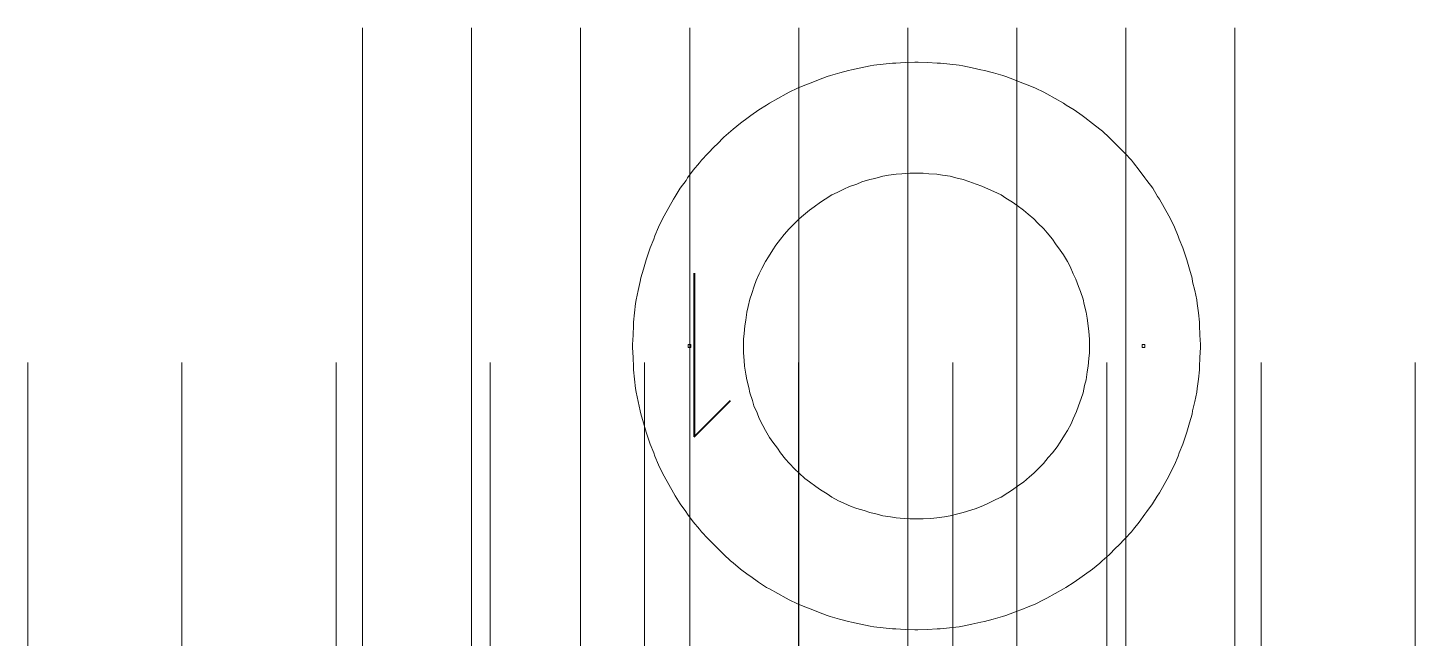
# Model space of a CAD drawing. Header units: centimetres. Extents: x -13.6 to 16.1, y -15.9 to 13.8.
# Drawn here: x -13.64 to 13.09, y 1.99 to 13.76 of the extents above; entities that cross this region are included whole.
import ezdxf

# ---------------------------------------------------------------- set-up
doc = ezdxf.new("R2010")
doc.units = ezdxf.units.CM
doc.header["$MEASUREMENT"] = 0
for name, color, linetype in [('C00-00-FF', 7, 'Continuous'), ('CBF-BF-BF', 7, 'Continuous'), ('CFF-00-00', 7, 'Continuous')]:
    doc.layers.add(name, color=color, linetype=linetype)

msp = doc.modelspace()

# ---------------------------------------------------------------- linework, layer by layer
at = {"layer": 'C00-00-FF', "color": 5, "lineweight": 13}
for points in [[(1.81795, 12.83568), (1.81795, 12.83568), (1.75788, 12.81557), (1.75788, 12.81557)], [(1.99814, 12.88565), (1.99814, 12.88565), (1.81795, 12.83568), (1.81795, 12.83568)], [(2.168, 12.93564), (2.168, 12.93564), (1.99814, 12.88565), (1.99814, 12.88565)], [(2.22807, 12.94542), (2.22807, 12.94542), (2.168, 12.93564), (2.168, 12.93564)], [(2.40799, 12.98561), (2.40799, 12.98561), (2.22807, 12.94542), (2.22807, 12.94542)], [(2.58818, 13.02554), (2.58818, 13.02554), (2.40799, 12.98561), (2.40799, 12.98561)], [(2.65803, 13.03558), (2.65803, 13.03558), (2.58818, 13.02554), (2.58818, 13.02554)], [(2.83821, 13.0554), (2.83821, 13.0554), (2.65803, 13.03558), (2.65803, 13.03558)], [(3.01813, 13.07549), (3.01813, 13.07549), (2.83821, 13.0554), (2.83821, 13.0554)], [(3.07819, 13.07548), (3.07819, 13.07548), (3.01813, 13.07549), (3.01813, 13.07549)], [(3.25811, 13.08551), (3.25811, 13.08551), (3.07819, 13.07548), (3.07819, 13.07548)], [(3.44808, 13.09528), (3.44808, 13.09528), (3.25811, 13.08551), (3.25811, 13.08551)], [(3.50815, 13.09526), (3.50815, 13.09526), (3.44808, 13.09528), (3.44808, 13.09528)], [(3.68831, 13.08545), (3.68831, 13.08545), (3.50815, 13.09526), (3.50815, 13.09526)], [(3.87829, 13.07538), (3.87829, 13.07538), (3.68831, 13.08545), (3.68831, 13.08545)], [(3.93809, 13.07537), (3.93809, 13.07537), (3.87829, 13.07538), (3.87829, 13.07538)], [(4.11826, 13.05524), (4.11826, 13.05524), (3.93809, 13.07537), (3.93809, 13.07537)], [(4.29818, 13.03536), (4.29818, 13.03536), (4.11826, 13.05524), (4.11826, 13.05524)], [(4.36828, 13.0253), (4.36828, 13.0253), (4.29818, 13.03536), (4.29818, 13.03536)], [(4.5482, 12.98532), (4.5482, 12.98532), (4.36828, 13.0253), (4.36828, 13.0253)], [(4.71832, 12.94508), (4.71832, 12.94508), (4.5482, 12.98532), (4.5482, 12.98532)], [(4.78818, 12.93528), (4.78818, 12.93528), (4.71832, 12.94508), (4.71832, 12.94508)], [(4.95829, 12.88524), (4.95829, 12.88524), (4.78818, 12.93528), (4.78818, 12.93528)], [(5.1382, 12.83523), (5.1382, 12.83523), (4.95829, 12.88524), (4.95829, 12.88524)], [(5.19825, 12.8151), (5.19825, 12.8151), (5.1382, 12.83523), (5.1382, 12.83523)], [(1.18794, 12.59578), (1.18794, 12.59578), (1.02785, 12.51563), (1.02785, 12.51563)], [(1.35807, 12.66561), (1.35807, 12.66561), (1.18794, 12.59578), (1.18794, 12.59578)], [(1.41787, 12.68572), (1.41787, 12.68572), (1.35807, 12.66561), (1.35807, 12.66561)], [(1.58801, 12.75555), (1.58801, 12.75555), (1.41787, 12.68572), (1.41787, 12.68572)], [(1.75788, 12.81557), (1.75788, 12.81557), (1.58801, 12.75555), (1.58801, 12.75555)], [(5.36838, 12.75502), (5.36838, 12.75502), (5.19825, 12.8151), (5.19825, 12.8151)], [(5.53823, 12.68515), (5.53823, 12.68515), (5.36838, 12.75502), (5.36838, 12.75502)], [(5.5983, 12.66503), (5.5983, 12.66503), (5.53823, 12.68515), (5.53823, 12.68515)], [(5.76841, 12.59515), (5.76841, 12.59515), (5.5983, 12.66503), (5.5983, 12.66503)], [(5.9282, 12.51496), (5.9282, 12.51496), (5.76841, 12.59515), (5.76841, 12.59515)], [(0.64789, 12.30561), (0.64789, 12.30561), (0.58782, 12.26566), (0.58782, 12.26566)], [(0.80797, 12.39581), (0.80797, 12.39581), (0.64789, 12.30561), (0.64789, 12.30561)], [(0.96779, 12.48574), (0.96779, 12.48574), (0.80797, 12.39581), (0.80797, 12.39581)], [(1.02785, 12.51563), (1.02785, 12.51563), (0.96779, 12.48574), (0.96779, 12.48574)], [(5.98826, 12.48506), (5.98826, 12.48506), (5.9282, 12.51496), (5.9282, 12.51496)], [(6.14832, 12.39509), (6.14832, 12.39509), (5.98826, 12.48506), (5.98826, 12.48506)], [(6.30839, 12.30483), (6.30839, 12.30483), (6.14832, 12.39509), (6.14832, 12.39509)], [(6.35839, 12.26487), (6.35839, 12.26487), (6.30839, 12.30483), (6.30839, 12.30483)], [(0.28775, 12.06569), (0.28775, 12.06569), (0.23774, 12.02574), (0.23774, 12.02574)], [(0.43779, 12.17572), (0.43779, 12.17572), (0.28775, 12.06569), (0.28775, 12.06569)], [(0.58782, 12.26566), (0.58782, 12.26566), (0.43779, 12.17572), (0.43779, 12.17572)], [(6.51819, 12.1749), (6.51819, 12.1749), (6.35839, 12.26487), (6.35839, 12.26487)], [(6.66818, 12.06482), (6.66818, 12.06482), (6.51819, 12.1749), (6.51819, 12.1749)], [(6.71818, 12.02484), (6.71818, 12.02484), (6.66818, 12.06482), (6.66818, 12.06482)], [(-0.10229, 11.7657), (-0.10229, 11.7657), (-0.2322, 11.64587), (-0.2322, 11.64587)], [(-0.05226, 11.80592), (-0.05226, 11.80592), (-0.10229, 11.7657), (-0.10229, 11.7657)], [(0.0877, 11.9157), (0.0877, 11.9157), (-0.05226, 11.80592), (-0.05226, 11.80592)], [(0.23774, 12.02574), (0.23774, 12.02574), (0.0877, 11.9157), (0.0877, 11.9157)], [(6.86819, 11.91476), (6.86819, 11.91476), (6.71818, 12.02484), (6.71818, 12.02484)], [(7.00815, 11.80494), (7.00815, 11.80494), (6.86819, 11.91476), (6.86819, 11.91476)], [(7.05813, 11.76472), (7.05813, 11.76472), (7.00815, 11.80494), (7.00815, 11.80494)], [(7.1883, 11.64484), (7.1883, 11.64484), (7.05813, 11.76472), (7.05813, 11.76472)], [(-0.36239, 11.51597), (-0.36239, 11.51597), (-0.41242, 11.46597), (-0.41242, 11.46597)], [(-0.2322, 11.64587), (-0.2322, 11.64587), (-0.36239, 11.51597), (-0.36239, 11.51597)], [(7.31819, 11.51492), (7.31819, 11.51492), (7.1883, 11.64484), (7.1883, 11.64484)], [(7.36819, 11.46491), (7.36819, 11.46491), (7.31819, 11.51492), (7.31819, 11.51492)], [(-0.54234, 11.33581), (-0.54234, 11.33581), (-0.66248, 11.20592), (-0.66248, 11.20592)], [(-0.41242, 11.46597), (-0.41242, 11.46597), (-0.54234, 11.33581), (-0.54234, 11.33581)], [(7.49835, 11.33471), (7.49835, 11.33471), (7.36819, 11.46491), (7.36819, 11.46491)], [(7.61818, 11.20478), (7.61818, 11.20478), (7.49835, 11.33471), (7.49835, 11.33471)], [(-0.82231, 11.01597), (-0.82231, 11.01597), (-0.9324, 10.86596), (-0.9324, 10.86596)], [(-0.70244, 11.15592), (-0.70244, 11.15592), (-0.82231, 11.01597), (-0.82231, 11.01597)], [(-0.66248, 11.20592), (-0.66248, 11.20592), (-0.70244, 11.15592), (-0.70244, 11.15592)], [(7.65814, 11.15477), (7.65814, 11.15477), (7.61818, 11.20478), (7.61818, 11.20478)], [(7.76818, 11.01479), (7.76818, 11.01479), (7.65814, 11.15477), (7.65814, 11.15477)], [(7.87823, 10.86476), (7.87823, 10.86476), (7.76818, 11.01479), (7.76818, 11.01479)], [(-0.96258, 10.81597), (-0.96258, 10.81597), (-1.07239, 10.66597), (-1.07239, 10.66597)], [(-0.9324, 10.86596), (-0.9324, 10.86596), (-0.96258, 10.81597), (-0.96258, 10.81597)], [(2.07772, 10.64542), (2.07772, 10.64542), (2.1878, 10.6954), (2.1878, 10.6954)], [(2.1878, 10.6954), (2.1878, 10.6954), (2.32777, 10.7454), (2.32777, 10.7454)], [(2.32777, 10.7454), (2.32777, 10.7454), (2.42779, 10.78533), (2.42779, 10.78533)], [(2.42779, 10.78533), (2.42779, 10.78533), (2.57782, 10.83532), (2.57782, 10.83532)], [(2.57782, 10.83532), (2.57782, 10.83532), (2.67783, 10.85542), (2.67783, 10.85542)], [(2.67783, 10.85542), (2.67783, 10.85542), (2.82786, 10.89534), (2.82786, 10.89534)], [(2.82786, 10.89534), (2.82786, 10.89534), (2.93793, 10.91544), (2.93793, 10.91544)], [(2.93793, 10.91544), (2.93793, 10.91544), (3.08795, 10.93527), (3.08795, 10.93527)], [(3.08795, 10.93527), (3.08795, 10.93527), (3.19775, 10.94529), (3.19775, 10.94529)], [(3.19775, 10.94529), (3.19775, 10.94529), (3.34778, 10.95534), (3.34778, 10.95534)], [(3.34778, 10.95534), (3.34778, 10.95534), (3.45784, 10.95531), (3.45784, 10.95531)], [(3.45784, 10.95531), (3.45784, 10.95531), (3.60787, 10.9553), (3.60787, 10.9553)], [(3.60787, 10.9553), (3.60787, 10.9553), (3.71792, 10.94522), (3.71792, 10.94522)], [(3.71792, 10.94522), (3.71792, 10.94522), (3.86795, 10.93515), (3.86795, 10.93515)], [(3.86795, 10.93515), (3.86795, 10.93515), (3.97802, 10.9153), (3.97802, 10.9153)], [(3.97802, 10.9153), (3.97802, 10.9153), (4.12803, 10.89517), (4.12803, 10.89517)], [(4.12803, 10.89517), (4.12803, 10.89517), (4.23782, 10.86526), (4.23782, 10.86526)], [(4.23782, 10.86526), (4.23782, 10.86526), (4.37805, 10.83507), (4.37805, 10.83507)], [(4.37805, 10.83507), (4.37805, 10.83507), (4.48784, 10.7951), (4.48784, 10.7951)], [(4.48784, 10.7951), (4.48784, 10.7951), (4.62807, 10.74508), (4.62807, 10.74508)], [(4.62807, 10.74508), (4.62807, 10.74508), (4.73786, 10.70512), (4.73786, 10.70512)], [(4.73786, 10.70512), (4.73786, 10.70512), (4.86804, 10.64504), (4.86804, 10.64504)], [(7.91817, 10.81474), (7.91817, 10.81474), (7.87823, 10.86476), (7.87823, 10.86476)], [(8.02821, 10.66471), (8.02821, 10.66471), (7.91817, 10.81474), (7.91817, 10.81474)], [(-1.2026, 10.4559), (-1.2026, 10.4559), (-1.29258, 10.29583), (-1.29258, 10.29583)], [(-1.17243, 10.5059), (-1.17243, 10.5059), (-1.2026, 10.4559), (-1.2026, 10.4559)], [(-1.07239, 10.66597), (-1.07239, 10.66597), (-1.17243, 10.5059), (-1.17243, 10.5059)], [(1.62764, 10.39545), (1.62764, 10.39545), (1.7176, 10.4555), (1.7176, 10.4555)], [(1.7176, 10.4555), (1.7176, 10.4555), (1.8478, 10.53538), (1.8478, 10.53538)], [(1.8478, 10.53538), (1.8478, 10.53538), (1.94781, 10.58538), (1.94781, 10.58538)], [(1.94781, 10.58538), (1.94781, 10.58538), (2.07772, 10.64542), (2.07772, 10.64542)], [(4.86804, 10.64504), (4.86804, 10.64504), (4.96804, 10.60508), (4.96804, 10.60508)], [(4.96804, 10.60508), (4.96804, 10.60508), (5.10798, 10.53494), (5.10798, 10.53494)], [(5.10798, 10.53494), (5.10798, 10.53494), (5.19794, 10.47512), (5.19794, 10.47512)], [(5.19794, 10.47512), (5.19794, 10.47512), (5.32785, 10.39495), (5.32785, 10.39495)], [(8.11815, 10.50462), (8.11815, 10.50462), (8.02821, 10.66471), (8.02821, 10.66471)], [(8.1581, 10.45462), (8.1581, 10.45462), (8.11815, 10.50462), (8.11815, 10.50462)], [(8.24803, 10.29452), (8.24803, 10.29452), (8.1581, 10.45462), (8.1581, 10.45462)], [(-1.29258, 10.29583), (-1.29258, 10.29583), (-1.38256, 10.13603), (-1.38256, 10.13603)], [(1.29767, 10.14546), (1.29767, 10.14546), (1.41754, 10.24546), (1.41754, 10.24546)], [(1.41754, 10.24546), (1.41754, 10.24546), (1.50777, 10.30551), (1.50777, 10.30551)], [(1.50777, 10.30551), (1.50777, 10.30551), (1.62764, 10.39545), (1.62764, 10.39545)], [(5.32785, 10.39495), (5.32785, 10.39495), (5.41805, 10.33513), (5.41805, 10.33513)], [(5.41805, 10.33513), (5.41805, 10.33513), (5.53789, 10.24489), (5.53789, 10.24489)], [(5.53789, 10.24489), (5.53789, 10.24489), (5.62784, 10.16497), (5.62784, 10.16497)], [(5.62784, 10.16497), (5.62784, 10.16497), (5.73791, 10.075), (5.73791, 10.075)], [(8.33823, 10.1347), (8.33823, 10.1347), (8.24803, 10.29452), (8.24803, 10.29452)], [(-1.49266, 9.91592), (-1.49266, 9.91592), (-1.56254, 9.74608), (-1.56254, 9.74608)], [(-1.41273, 10.07598), (-1.41273, 10.07598), (-1.49266, 9.91592), (-1.49266, 9.91592)], [(-1.38256, 10.13603), (-1.38256, 10.13603), (-1.41273, 10.07598), (-1.41273, 10.07598)], [(1.0275, 9.88568), (1.0275, 9.88568), (1.10767, 9.96557), (1.10767, 9.96557)], [(1.10767, 9.96557), (1.10767, 9.96557), (1.2175, 10.07562), (1.2175, 10.07562)], [(1.2175, 10.07562), (1.2175, 10.07562), (1.29767, 10.14546), (1.29767, 10.14546)], [(5.73791, 10.075), (5.73791, 10.075), (5.81805, 9.99483), (5.81805, 9.99483)], [(5.81805, 9.99483), (5.81805, 9.99483), (5.92784, 9.885), (5.92784, 9.885)], [(8.36812, 10.07464), (8.36812, 10.07464), (8.33823, 10.1347), (8.33823, 10.1347)], [(8.448, 9.91456), (8.448, 9.91456), (8.36812, 10.07464), (8.36812, 10.07464)], [(8.51809, 9.74469), (8.51809, 9.74469), (8.448, 9.91456), (8.448, 9.91456)], [(-1.58264, 9.68601), (-1.58264, 9.68601), (-1.65278, 9.51589), (-1.65278, 9.51589)], [(-1.56254, 9.74608), (-1.56254, 9.74608), (-1.58264, 9.68601), (-1.58264, 9.68601)], [(0.76737, 9.56557), (0.76737, 9.56557), (0.85761, 9.68567), (0.85761, 9.68567)], [(0.85761, 9.68567), (0.85761, 9.68567), (0.92747, 9.77563), (0.92747, 9.77563)], [(0.92747, 9.77563), (0.92747, 9.77563), (1.0275, 9.88568), (1.0275, 9.88568)], [(5.92784, 9.885), (5.92784, 9.885), (5.99795, 9.80484), (5.99795, 9.80484)], [(5.99795, 9.80484), (5.99795, 9.80484), (6.09795, 9.68495), (6.09795, 9.68495)], [(6.09795, 9.68495), (6.09795, 9.68495), (6.15799, 9.59499), (6.15799, 9.59499)], [(8.5382, 9.68462), (8.5382, 9.68462), (8.51809, 9.74469), (8.51809, 9.74469)], [(8.60803, 9.51449), (8.60803, 9.51449), (8.5382, 9.68462), (8.5382, 9.68462)], [(-1.65278, 9.51589), (-1.65278, 9.51589), (-1.7126, 9.34603), (-1.7126, 9.34603)], [(0.62737, 9.34572), (0.62737, 9.34572), (0.70756, 9.47562), (0.70756, 9.47562)], [(0.70756, 9.47562), (0.70756, 9.47562), (0.76737, 9.56557), (0.76737, 9.56557)], [(6.15799, 9.59499), (6.15799, 9.59499), (6.24794, 9.47485), (6.24794, 9.47485)], [(6.24794, 9.47485), (6.24794, 9.47485), (6.30798, 9.38488), (6.30798, 9.38488)], [(6.30798, 9.38488), (6.30798, 9.38488), (6.38787, 9.25496), (6.38787, 9.25496)], [(8.66806, 9.34462), (8.66806, 9.34462), (8.60803, 9.51449), (8.60803, 9.51449)], [(-1.78275, 9.10608), (-1.78275, 9.10608), (-1.83278, 8.93595), (-1.83278, 8.93595)], [(-1.73271, 9.28598), (-1.73271, 9.28598), (-1.78275, 9.10608), (-1.78275, 9.10608)], [(-1.7126, 9.34603), (-1.7126, 9.34603), (-1.73271, 9.28598), (-1.73271, 9.28598)], [(0.44741, 9.01555), (0.44741, 9.01555), (0.49743, 9.11555), (0.49743, 9.11555)], [(0.49743, 9.11555), (0.49743, 9.11555), (0.56757, 9.25577), (0.56757, 9.25577)], [(0.56757, 9.25577), (0.56757, 9.25577), (0.62737, 9.34572), (0.62737, 9.34572)], [(6.38787, 9.25496), (6.38787, 9.25496), (6.43785, 9.15495), (6.43785, 9.15495)], [(6.43785, 9.15495), (6.43785, 9.15495), (6.4979, 9.01472), (6.4979, 9.01472)], [(8.68816, 9.28455), (8.68816, 9.28455), (8.66806, 9.34462), (8.66806, 9.34462)], [(8.73814, 9.10463), (8.73814, 9.10463), (8.68816, 9.28455), (8.68816, 9.28455)], [(8.78812, 8.9345), (8.78812, 8.9345), (8.73814, 9.10463), (8.73814, 9.10463)], [(-1.84284, 8.86584), (-1.84284, 8.86584), (-1.88282, 8.69598), (-1.88282, 8.69598)], [(-1.83278, 8.93595), (-1.83278, 8.93595), (-1.84284, 8.86584), (-1.84284, 8.86584)], [(0.34736, 8.77558), (0.34736, 8.77558), (0.38733, 8.88564), (0.38733, 8.88564)], [(0.38733, 8.88564), (0.38733, 8.88564), (0.44741, 9.01555), (0.44741, 9.01555)], [(6.4979, 9.01472), (6.4979, 9.01472), (6.54789, 8.91469), (6.54789, 8.91469)], [(6.54789, 8.91469), (6.54789, 8.91469), (6.59789, 8.77471), (6.59789, 8.77471)], [(8.79791, 8.86438), (8.79791, 8.86438), (8.78812, 8.9345), (8.78812, 8.9345)], [(8.83809, 8.69451), (8.83809, 8.69451), (8.79791, 8.86438), (8.79791, 8.86438)], [(-1.88282, 8.69598), (-1.88282, 8.69598), (-1.9228, 8.51606), (-1.9228, 8.51606)], [(0.26743, 8.52556), (0.26743, 8.52556), (0.3074, 8.63563), (0.3074, 8.63563)], [(0.3074, 8.63563), (0.3074, 8.63563), (0.34736, 8.77558), (0.34736, 8.77558)], [(6.59789, 8.77471), (6.59789, 8.77471), (6.63782, 8.67471), (6.63782, 8.67471)], [(6.63782, 8.67471), (6.63782, 8.67471), (6.6878, 8.52468), (6.6878, 8.52468)], [(8.87803, 8.51458), (8.87803, 8.51458), (8.83809, 8.69451), (8.83809, 8.69451)], [(-1.93286, 8.44595), (-1.93286, 8.44595), (-1.95299, 8.26605), (-1.95299, 8.26605)], [(-1.9228, 8.51606), (-1.9228, 8.51606), (-1.93286, 8.44595), (-1.93286, 8.44595)], [(0.20733, 8.27554), (0.20733, 8.27554), (0.23724, 8.3856), (0.23724, 8.3856)], [(0.23724, 8.3856), (0.23724, 8.3856), (0.26743, 8.52556), (0.26743, 8.52556)], [(6.6878, 8.52468), (6.6878, 8.52468), (6.7079, 8.42466), (6.7079, 8.42466)], [(6.7079, 8.42466), (6.7079, 8.42466), (6.74783, 8.27464), (6.74783, 8.27464)], [(8.88807, 8.44447), (8.88807, 8.44447), (8.87803, 8.51458), (8.87803, 8.51458)], [(8.90789, 8.26456), (8.90789, 8.26456), (8.88807, 8.44447), (8.88807, 8.44447)], [(-1.97287, 8.02607), (-1.97287, 8.02607), (-1.98295, 7.83583), (-1.98295, 7.83583)], [(-1.97286, 8.08587), (-1.97286, 8.08587), (-1.97287, 8.02607), (-1.97287, 8.02607)], [(-1.95299, 8.26605), (-1.95299, 8.26605), (-1.97286, 8.08587), (-1.97286, 8.08587)], [(0.16734, 8.01572), (0.16734, 8.01572), (0.1872, 8.12552), (0.1872, 8.12552)], [(0.1872, 8.12552), (0.1872, 8.12552), (0.20733, 8.27554), (0.20733, 8.27554)], [(6.74783, 8.27464), (6.74783, 8.27464), (6.76766, 8.16484), (6.76766, 8.16484)], [(6.76766, 8.16484), (6.76766, 8.16484), (6.78775, 8.01481), (6.78775, 8.01481)], [(8.92798, 8.08437), (8.92798, 8.08437), (8.90789, 8.26456), (8.90789, 8.26456)], [(8.92796, 8.02457), (8.92796, 8.02457), (8.92798, 8.08437), (8.92798, 8.08437)], [(8.93799, 7.83434), (8.93799, 7.83434), (8.92796, 8.02457), (8.92796, 8.02457)], [(-1.98295, 7.83583), (-1.98295, 7.83583), (-1.99303, 7.65592), (-1.99303, 7.65592)], [(0.14717, 7.60561), (0.14717, 7.60561), (0.1472, 7.75564), (0.1472, 7.75564)], [(0.1472, 7.75564), (0.1472, 7.75564), (0.15727, 7.8657), (0.15727, 7.8657)], [(0.15727, 7.8657), (0.15727, 7.8657), (0.16734, 8.01572), (0.16734, 8.01572)], [(6.78775, 8.01481), (6.78775, 8.01481), (6.79778, 7.90474), (6.79778, 7.90474)], [(6.79778, 7.90474), (6.79778, 7.90474), (6.80783, 7.75472), (6.80783, 7.75472)], [(6.80783, 7.75472), (6.80783, 7.75472), (6.8078, 7.64466), (6.8078, 7.64466)], [(8.94776, 7.65442), (8.94776, 7.65442), (8.93799, 7.83434), (8.93799, 7.83434)], [(-1.99303, 7.65592), (-1.99303, 7.65592), (-1.99303, 7.59586), (-1.99303, 7.59586)], [(-1.99303, 7.59586), (-1.99303, 7.59586), (-1.98301, 7.40588), (-1.98301, 7.40588)], [(-0.92279, 7.65577), (-0.92279, 7.65577), (-0.9228, 7.59571), (-0.9228, 7.59571)], [(-0.9228, 7.59571), (-0.9228, 7.59571), (-0.87278, 7.59571), (-0.87278, 7.59571)], [(-0.87278, 7.65577), (-0.87278, 7.65577), (-0.92279, 7.65577), (-0.92279, 7.65577)], [(-0.87278, 7.59571), (-0.87278, 7.59571), (-0.87278, 7.65577), (-0.87278, 7.65577)], [(0.14716, 7.49556), (0.14716, 7.49556), (0.14717, 7.60561), (0.14717, 7.60561)], [(0.1572, 7.34553), (0.1572, 7.34553), (0.14716, 7.49556), (0.14716, 7.49556)], [(6.80779, 7.49465), (6.80779, 7.49465), (6.79771, 7.38484), (6.79771, 7.38484)], [(6.8078, 7.64466), (6.8078, 7.64466), (6.80779, 7.49465), (6.80779, 7.49465)], [(7.87778, 7.65456), (7.87778, 7.65456), (7.82777, 7.65457), (7.82777, 7.65457)], [(7.82777, 7.65457), (7.82777, 7.65457), (7.82777, 7.59451), (7.82777, 7.59451)], [(7.82777, 7.59451), (7.82777, 7.59451), (7.87777, 7.5945), (7.87777, 7.5945)], [(7.87777, 7.5945), (7.87777, 7.5945), (7.87778, 7.65456), (7.87778, 7.65456)], [(8.93793, 7.40439), (8.93793, 7.40439), (8.94775, 7.59436), (8.94775, 7.59436)], [(8.94775, 7.59436), (8.94775, 7.59436), (8.94776, 7.65442), (8.94776, 7.65442)], [(-1.98301, 7.40588), (-1.98301, 7.40588), (-1.97299, 7.22597), (-1.97299, 7.22597)], [(-1.97299, 7.22597), (-1.97299, 7.22597), (-1.97298, 7.16591), (-1.97298, 7.16591)], [(0.16724, 7.23573), (0.16724, 7.23573), (0.1572, 7.34553), (0.1572, 7.34553)], [(0.18706, 7.08571), (0.18706, 7.08571), (0.16724, 7.23573), (0.16724, 7.23573)], [(6.78764, 7.23482), (6.78764, 7.23482), (6.76752, 7.12476), (6.76752, 7.12476)], [(6.79771, 7.38484), (6.79771, 7.38484), (6.78764, 7.23482), (6.78764, 7.23482)], [(8.92784, 7.16441), (8.92784, 7.16441), (8.92785, 7.22447), (8.92785, 7.22447)], [(8.92785, 7.22447), (8.92785, 7.22447), (8.93793, 7.40439), (8.93793, 7.40439)], [(-1.97298, 7.16591), (-1.97298, 7.16591), (-1.95317, 6.986), (-1.95317, 6.986)], [(-1.95317, 6.986), (-1.95317, 6.986), (-1.93309, 6.8058), (-1.93309, 6.8058)], [(0.20716, 6.97564), (0.20716, 6.97564), (0.18706, 7.08571), (0.18706, 7.08571)], [(0.24709, 6.82561), (0.24709, 6.82561), (0.20716, 6.97564), (0.20716, 6.97564)], [(6.74764, 6.97473), (6.74764, 6.97473), (6.71748, 6.86467), (6.71748, 6.86467)], [(6.76752, 7.12476), (6.76752, 7.12476), (6.74764, 6.97473), (6.74764, 6.97473)], [(8.88785, 6.80431), (8.88785, 6.80431), (8.90771, 6.9845), (8.90771, 6.9845)], [(8.90771, 6.9845), (8.90771, 6.9845), (8.92784, 7.16441), (8.92784, 7.16441)], [(-1.93309, 6.8058), (-1.93309, 6.8058), (-1.92305, 6.73596), (-1.92305, 6.73596)], [(-1.92305, 6.73596), (-1.92305, 6.73596), (-1.88311, 6.55577), (-1.88311, 6.55577)], [(0.26719, 6.72561), (0.26719, 6.72561), (0.24709, 6.82561), (0.24709, 6.82561)], [(0.31716, 6.57557), (0.31716, 6.57557), (0.26719, 6.72561), (0.26719, 6.72561)], [(6.68756, 6.72472), (6.68756, 6.72472), (6.64759, 6.61466), (6.64759, 6.61466)], [(6.71748, 6.86467), (6.71748, 6.86467), (6.68756, 6.72472), (6.68756, 6.72472)], [(8.8378, 6.55429), (8.8378, 6.55429), (8.87778, 6.73447), (8.87778, 6.73447)], [(8.87778, 6.73447), (8.87778, 6.73447), (8.88785, 6.80431), (8.88785, 6.80431)], [(-1.88311, 6.55577), (-1.88311, 6.55577), (-1.84319, 6.37585), (-1.84319, 6.37585)], [(0.34706, 6.47556), (0.34706, 6.47556), (0.31716, 6.57557), (0.31716, 6.57557)], [(0.40709, 6.33558), (0.40709, 6.33558), (0.34706, 6.47556), (0.34706, 6.47556)], [(6.59757, 6.47469), (6.59757, 6.47469), (6.5576, 6.36463), (6.5576, 6.36463)], [(6.64759, 6.61466), (6.64759, 6.61466), (6.59757, 6.47469), (6.59757, 6.47469)], [(8.79756, 6.37439), (8.79756, 6.37439), (8.8378, 6.55429), (8.8378, 6.55429)], [(-1.84319, 6.37585), (-1.84319, 6.37585), (-1.83315, 6.31578), (-1.83315, 6.31578)], [(-1.83315, 6.31578), (-1.83315, 6.31578), (-1.78316, 6.14591), (-1.78316, 6.14591)], [(0.44703, 6.22551), (0.44703, 6.22551), (0.40709, 6.33558), (0.40709, 6.33558)], [(0.51712, 6.09559), (0.51712, 6.09559), (0.44703, 6.22551), (0.44703, 6.22551)], [(6.49751, 6.22468), (6.49751, 6.22468), (6.45755, 6.12468), (6.45755, 6.12468)], [(6.5576, 6.36463), (6.5576, 6.36463), (6.49751, 6.22468), (6.49751, 6.22468)], [(8.73773, 6.14447), (8.73773, 6.14447), (8.78777, 6.31432), (8.78777, 6.31432)], [(8.78777, 6.31432), (8.78777, 6.31432), (8.79756, 6.37439), (8.79756, 6.37439)], [(-1.78316, 6.14591), (-1.78316, 6.14591), (-1.73317, 5.96572), (-1.73317, 5.96572)], [(-1.73317, 5.96572), (-1.73317, 5.96572), (-1.71308, 5.90593), (-1.71308, 5.90593)], [(-1.71308, 5.90593), (-1.71308, 5.90593), (-1.6533, 5.73579), (-1.6533, 5.73579)], [(0.56711, 5.99558), (0.56711, 5.99558), (0.51712, 6.09559), (0.51712, 6.09559)], [(0.64701, 5.86538), (0.64701, 5.86538), (0.56711, 5.99558), (0.56711, 5.99558)], [(6.32734, 5.90483), (6.32734, 5.90483), (6.24742, 5.77466), (6.24742, 5.77466)], [(6.38742, 5.99478), (6.38742, 5.99478), (6.32734, 5.90483), (6.32734, 5.90483)], [(6.45755, 6.12468), (6.45755, 6.12468), (6.38742, 5.99478), (6.38742, 5.99478)], [(8.60751, 5.73438), (8.60751, 5.73438), (8.66759, 5.9045), (8.66759, 5.9045)], [(8.66759, 5.9045), (8.66759, 5.9045), (8.6877, 5.96429), (8.6877, 5.96429)], [(8.6877, 5.96429), (8.6877, 5.96429), (8.73773, 6.14447), (8.73773, 6.14447)], [(-1.6533, 5.73579), (-1.6533, 5.73579), (-1.58321, 5.56592), (-1.58321, 5.56592)], [(0.70706, 5.77542), (0.70706, 5.77542), (0.64701, 5.86538), (0.64701, 5.86538)], [(0.797, 5.65555), (0.797, 5.65555), (0.70706, 5.77542), (0.70706, 5.77542)], [(0.85704, 5.56559), (0.85704, 5.56559), (0.797, 5.65555), (0.797, 5.65555)], [(6.18736, 5.68471), (6.18736, 5.68471), (6.09738, 5.56487), (6.09738, 5.56487)], [(6.24742, 5.77466), (6.24742, 5.77466), (6.18736, 5.68471), (6.18736, 5.68471)], [(8.53763, 5.56454), (8.53763, 5.56454), (8.60751, 5.73438), (8.60751, 5.73438)], [(-1.58321, 5.56592), (-1.58321, 5.56592), (-1.56311, 5.50586), (-1.56311, 5.50586)], [(-1.56311, 5.50586), (-1.56311, 5.50586), (-1.49329, 5.33572), (-1.49329, 5.33572)], [(0.95705, 5.44546), (0.95705, 5.44546), (0.85704, 5.56559), (0.85704, 5.56559)], [(1.02688, 5.36554), (1.02688, 5.36554), (0.95705, 5.44546), (0.95705, 5.44546)], [(1.13693, 5.25545), (1.13693, 5.25545), (1.02688, 5.36554), (1.02688, 5.36554)], [(5.92723, 5.36486), (5.92723, 5.36486), (5.8473, 5.2847), (5.8473, 5.2847)], [(6.01719, 5.47465), (6.01719, 5.47465), (5.92723, 5.36486), (5.92723, 5.36486)], [(6.09738, 5.56487), (6.09738, 5.56487), (6.01719, 5.47465), (6.01719, 5.47465)], [(8.44737, 5.33436), (8.44737, 5.33436), (8.51751, 5.50448), (8.51751, 5.50448)], [(8.51751, 5.50448), (8.51751, 5.50448), (8.53763, 5.56454), (8.53763, 5.56454)], [(-1.49329, 5.33572), (-1.49329, 5.33572), (-1.41339, 5.17564), (-1.41339, 5.17564)], [(-1.41339, 5.17564), (-1.41339, 5.17564), (-1.38325, 5.11583), (-1.38325, 5.11583)], [(-1.38325, 5.11583), (-1.38325, 5.11583), (-1.29332, 4.95575), (-1.29332, 4.95575)], [(1.21682, 5.17528), (1.21682, 5.17528), (1.13693, 5.25545), (1.13693, 5.25545)], [(1.32688, 5.07551), (1.32688, 5.07551), (1.21682, 5.17528), (1.21682, 5.17528)], [(5.65731, 5.10481), (5.65731, 5.10481), (5.53719, 5.00482), (5.53719, 5.00482)], [(5.73723, 5.17466), (5.73723, 5.17466), (5.65731, 5.10481), (5.65731, 5.10481)], [(5.8473, 5.2847), (5.8473, 5.2847), (5.73723, 5.17466), (5.73723, 5.17466)], [(8.2473, 4.95444), (8.2473, 4.95444), (8.33754, 5.1145), (8.33754, 5.1145)], [(8.33754, 5.1145), (8.33754, 5.1145), (8.36745, 5.1743), (8.36745, 5.1743)], [(8.36745, 5.1743), (8.36745, 5.1743), (8.44737, 5.33436), (8.44737, 5.33436)], [(-1.29332, 4.95575), (-1.29332, 4.95575), (-1.20337, 4.79565), (-1.20337, 4.79565)], [(1.41682, 5.00538), (1.41682, 5.00538), (1.32688, 5.07551), (1.32688, 5.07551)], [(1.53693, 4.91542), (1.53693, 4.91542), (1.41682, 5.00538), (1.41682, 5.00538)], [(1.62688, 4.85534), (1.62688, 4.85534), (1.53693, 4.91542), (1.53693, 4.91542)], [(1.75678, 4.77542), (1.75678, 4.77542), (1.62688, 4.85534), (1.62688, 4.85534)], [(5.32707, 4.85484), (5.32707, 4.85484), (5.23711, 4.79478), (5.23711, 4.79478)], [(5.4472, 4.94476), (5.4472, 4.94476), (5.32707, 4.85484), (5.32707, 4.85484)], [(5.53719, 5.00482), (5.53719, 5.00482), (5.4472, 4.94476), (5.4472, 4.94476)], [(8.15732, 4.79437), (8.15732, 4.79437), (8.2473, 4.95444), (8.2473, 4.95444)], [(-1.20337, 4.79565), (-1.20337, 4.79565), (-1.17322, 4.7356), (-1.17322, 4.7356)], [(-1.17322, 4.7356), (-1.17322, 4.7356), (-1.07323, 4.58558), (-1.07323, 4.58558)], [(-1.07323, 4.58558), (-1.07323, 4.58558), (-0.96345, 4.4358), (-0.96345, 4.4358)], [(1.847, 4.71534), (1.847, 4.71534), (1.75678, 4.77542), (1.75678, 4.77542)], [(1.9769, 4.64521), (1.9769, 4.64521), (1.847, 4.71534), (1.847, 4.71534)], [(2.0769, 4.59519), (2.0769, 4.59519), (1.9769, 4.64521), (1.9769, 4.64521)], [(2.21685, 4.53537), (2.21685, 4.53537), (2.0769, 4.59519), (2.0769, 4.59519)], [(4.76718, 4.55487), (4.76718, 4.55487), (4.62721, 4.49483), (4.62721, 4.49483)], [(4.86719, 4.59481), (4.86719, 4.59481), (4.76718, 4.55487), (4.76718, 4.55487)], [(5.00717, 4.6649), (5.00717, 4.6649), (4.86719, 4.59481), (4.86719, 4.59481)], [(5.10718, 4.71489), (5.10718, 4.71489), (5.00717, 4.6649), (5.00717, 4.6649)], [(5.23711, 4.79478), (5.23711, 4.79478), (5.10718, 4.71489), (5.10718, 4.71489)], [(7.91729, 4.43457), (7.91729, 4.43457), (8.02738, 4.58433), (8.02738, 4.58433)], [(8.02738, 4.58433), (8.02738, 4.58433), (8.11737, 4.73432), (8.11737, 4.73432)], [(8.11737, 4.73432), (8.11737, 4.73432), (8.15732, 4.79437), (8.15732, 4.79437)], [(-0.96345, 4.4358), (-0.96345, 4.4358), (-0.93331, 4.38579), (-0.93331, 4.38579)], [(-0.93331, 4.38579), (-0.93331, 4.38579), (-0.82325, 4.23576), (-0.82325, 4.23576)], [(2.32692, 4.49514), (2.32692, 4.49514), (2.21685, 4.53537), (2.21685, 4.53537)], [(2.46688, 4.45518), (2.46688, 4.45518), (2.32692, 4.49514), (2.32692, 4.49514)], [(2.57694, 4.41521), (2.57694, 4.41521), (2.46688, 4.45518), (2.46688, 4.45518)], [(2.7169, 4.38529), (2.7169, 4.38529), (2.57694, 4.41521), (2.57694, 4.41521)], [(2.82697, 4.35511), (2.82697, 4.35511), (2.7169, 4.38529), (2.7169, 4.38529)], [(2.97697, 4.33524), (2.97697, 4.33524), (2.82697, 4.35511), (2.82697, 4.35511)], [(3.08705, 4.31512), (3.08705, 4.31512), (2.97697, 4.33524), (2.97697, 4.33524)], [(3.23707, 4.30505), (3.23707, 4.30505), (3.08705, 4.31512), (3.08705, 4.31512)], [(3.34686, 4.29498), (3.34686, 4.29498), (3.23707, 4.30505), (3.23707, 4.30505)], [(3.49688, 4.29495), (3.49688, 4.29495), (3.34686, 4.29498), (3.34686, 4.29498)], [(3.60696, 4.29494), (3.60696, 4.29494), (3.49688, 4.29495), (3.49688, 4.29495)], [(3.75695, 4.30498), (3.75695, 4.30498), (3.60696, 4.29494), (3.60696, 4.29494)], [(3.86702, 4.31501), (3.86702, 4.31501), (3.75695, 4.30498), (3.75695, 4.30498)], [(4.01706, 4.3351), (4.01706, 4.3351), (3.86702, 4.31501), (3.86702, 4.31501)], [(4.12713, 4.35492), (4.12713, 4.35492), (4.01706, 4.3351), (4.01706, 4.3351)], [(4.27714, 4.39487), (4.27714, 4.39487), (4.12713, 4.35492), (4.12713, 4.35492)], [(4.37717, 4.41495), (4.37717, 4.41495), (4.27714, 4.39487), (4.27714, 4.39487)], [(4.52719, 4.46494), (4.52719, 4.46494), (4.37717, 4.41495), (4.37717, 4.41495)], [(4.62721, 4.49483), (4.62721, 4.49483), (4.52719, 4.46494), (4.52719, 4.46494)], [(7.76724, 4.23459), (7.76724, 4.23459), (7.87733, 4.38458), (7.87733, 4.38458)], [(7.87733, 4.38458), (7.87733, 4.38458), (7.91729, 4.43457), (7.91729, 4.43457)], [(-0.82325, 4.23576), (-0.82325, 4.23576), (-0.7034, 4.09552), (-0.7034, 4.09552)], [(-0.7034, 4.09552), (-0.7034, 4.09552), (-0.66347, 4.04549), (-0.66347, 4.04549)], [(-0.66347, 4.04549), (-0.66347, 4.04549), (-0.54336, 3.91558), (-0.54336, 3.91558)], [(7.49732, 3.91447), (7.49732, 3.91447), (7.61719, 4.04436), (7.61719, 4.04436)], [(7.61719, 4.04436), (7.61719, 4.04436), (7.65716, 4.09437), (7.65716, 4.09437)], [(7.65716, 4.09437), (7.65716, 4.09437), (7.76724, 4.23459), (7.76724, 4.23459)], [(-0.54336, 3.91558), (-0.54336, 3.91558), (-0.41347, 3.78564), (-0.41347, 3.78564)], [(-0.41347, 3.78564), (-0.41347, 3.78564), (-0.36347, 3.73562), (-0.36347, 3.73562)], [(7.31712, 3.73457), (7.31712, 3.73457), (7.36713, 3.78458), (7.36713, 3.78458)], [(7.36713, 3.78458), (7.36713, 3.78458), (7.49732, 3.91447), (7.49732, 3.91447)], [(-0.36347, 3.73562), (-0.36347, 3.73562), (-0.23331, 3.60544), (-0.23331, 3.60544)], [(-0.23331, 3.60544), (-0.23331, 3.60544), (-0.10342, 3.48556), (-0.10342, 3.48556)], [(-0.10342, 3.48556), (-0.10342, 3.48556), (-0.05342, 3.44561), (-0.05342, 3.44561)], [(7.00699, 3.44463), (7.00699, 3.44463), (7.05699, 3.48458), (7.05699, 3.48458)], [(7.05699, 3.48458), (7.05699, 3.48458), (7.1872, 3.60442), (7.1872, 3.60442)], [(7.1872, 3.60442), (7.1872, 3.60442), (7.31712, 3.73457), (7.31712, 3.73457)], [(-0.05342, 3.44561), (-0.05342, 3.44561), (0.08652, 3.32546), (0.08652, 3.32546)], [(0.08652, 3.32546), (0.08652, 3.32546), (0.23653, 3.21538), (0.23653, 3.21538)], [(0.23653, 3.21538), (0.23653, 3.21538), (0.28654, 3.18547), (0.28654, 3.18547)], [(6.66697, 3.1846), (6.66697, 3.1846), (6.71696, 3.21448), (6.71696, 3.21448)], [(6.71696, 3.21448), (6.71696, 3.21448), (6.86701, 3.32453), (6.86701, 3.32453)], [(6.86701, 3.32453), (6.86701, 3.32453), (7.00699, 3.44463), (7.00699, 3.44463)], [(0.28654, 3.18547), (0.28654, 3.18547), (0.43655, 3.07539), (0.43655, 3.07539)], [(0.43655, 3.07539), (0.43655, 3.07539), (0.58655, 2.97536), (0.58655, 2.97536)], [(0.58655, 2.97536), (0.58655, 2.97536), (0.64661, 2.94544), (0.64661, 2.94544)], [(0.64661, 2.94544), (0.64661, 2.94544), (0.80667, 2.85547), (0.80667, 2.85547)], [(6.14701, 2.85473), (6.14701, 2.85473), (6.30709, 2.94468), (6.30709, 2.94468)], [(6.30709, 2.94468), (6.30709, 2.94468), (6.35711, 2.97456), (6.35711, 2.97456)], [(6.35711, 2.97456), (6.35711, 2.97456), (6.51693, 3.07455), (6.51693, 3.07455)], [(6.51693, 3.07455), (6.51693, 3.07455), (6.66697, 3.1846), (6.66697, 3.1846)], [(0.80667, 2.85547), (0.80667, 2.85547), (0.96645, 2.76521), (0.96645, 2.76521)], [(0.96645, 2.76521), (0.96645, 2.76521), (1.02651, 2.73531), (1.02651, 2.73531)], [(1.02651, 2.73531), (1.02651, 2.73531), (1.18658, 2.65538), (1.18658, 2.65538)], [(5.76705, 2.65475), (5.76705, 2.65475), (5.92686, 2.73464), (5.92686, 2.73464)], [(5.92686, 2.73464), (5.92686, 2.73464), (5.98692, 2.76454), (5.98692, 2.76454)], [(5.98692, 2.76454), (5.98692, 2.76454), (6.14701, 2.85473), (6.14701, 2.85473)], [(1.18658, 2.65538), (1.18658, 2.65538), (1.3567, 2.58525), (1.3567, 2.58525)], [(1.3567, 2.58525), (1.3567, 2.58525), (1.41648, 2.5654), (1.41648, 2.5654)], [(1.41648, 2.5654), (1.41648, 2.5654), (1.5866, 2.49526), (1.5866, 2.49526)], [(1.5866, 2.49526), (1.5866, 2.49526), (1.75645, 2.43517), (1.75645, 2.43517)], [(1.75645, 2.43517), (1.75645, 2.43517), (1.81651, 2.41533), (1.81651, 2.41533)], [(1.81651, 2.41533), (1.81651, 2.41533), (1.9967, 2.36528), (1.9967, 2.36528)], [(4.95684, 2.36489), (4.95684, 2.36489), (5.13677, 2.41487), (5.13677, 2.41487)], [(5.13677, 2.41487), (5.13677, 2.41487), (5.19683, 2.4347), (5.19683, 2.4347)], [(5.19683, 2.4347), (5.19683, 2.4347), (5.36697, 2.49474), (5.36697, 2.49474)], [(5.36697, 2.49474), (5.36697, 2.49474), (5.53685, 2.56483), (5.53685, 2.56483)], [(5.53685, 2.56483), (5.53685, 2.56483), (5.5969, 2.58466), (5.5969, 2.58466)], [(5.5969, 2.58466), (5.5969, 2.58466), (5.76705, 2.65475), (5.76705, 2.65475)], [(1.9967, 2.36528), (1.9967, 2.36528), (2.16654, 2.31527), (2.16654, 2.31527)], [(2.16654, 2.31527), (2.16654, 2.31527), (2.2266, 2.30519), (2.2266, 2.30519)], [(2.2266, 2.30519), (2.2266, 2.30519), (2.40652, 2.26522), (2.40652, 2.26522)], [(2.40652, 2.26522), (2.40652, 2.26522), (2.5867, 2.22498), (2.5867, 2.22498)], [(2.5867, 2.22498), (2.5867, 2.22498), (2.65654, 2.21518), (2.65654, 2.21518)], [(2.65654, 2.21518), (2.65654, 2.21518), (2.83672, 2.19504), (2.83672, 2.19504)], [(2.83672, 2.19504), (2.83672, 2.19504), (3.01663, 2.17492), (3.01663, 2.17492)], [(3.01663, 2.17492), (3.01663, 2.17492), (3.07669, 2.17491), (3.07669, 2.17491)], [(3.07669, 2.17491), (3.07669, 2.17491), (3.25661, 2.1651), (3.25661, 2.1651)], [(3.25661, 2.1651), (3.25661, 2.1651), (3.44658, 2.15501), (3.44658, 2.15501)], [(3.44658, 2.15501), (3.44658, 2.15501), (3.50664, 2.15501), (3.50664, 2.15501)], [(3.50664, 2.15501), (3.50664, 2.15501), (3.68681, 2.16503), (3.68681, 2.16503)], [(3.68681, 2.16503), (3.68681, 2.16503), (3.8768, 2.1748), (3.8768, 2.1748)], [(3.8768, 2.1748), (3.8768, 2.1748), (3.93659, 2.1748), (3.93659, 2.1748)], [(3.93659, 2.1748), (3.93659, 2.1748), (4.11677, 2.19487), (4.11677, 2.19487)], [(4.11677, 2.19487), (4.11677, 2.19487), (4.2967, 2.21495), (4.2967, 2.21495)], [(4.2967, 2.21495), (4.2967, 2.21495), (4.36681, 2.22473), (4.36681, 2.22473)], [(4.36681, 2.22473), (4.36681, 2.22473), (4.54673, 2.26493), (4.54673, 2.26493)], [(4.54673, 2.26493), (4.54673, 2.26493), (4.71686, 2.30486), (4.71686, 2.30486)], [(4.71686, 2.30486), (4.71686, 2.30486), (4.78672, 2.3149), (4.78672, 2.3149)], [(4.78672, 2.3149), (4.78672, 2.3149), (4.95684, 2.36489), (4.95684, 2.36489)]]:
    msp.add_open_spline(points, degree=3, dxfattribs=at)
at = {"layer": 'CBF-BF-BF', "color": 9, "lineweight": 9}
for points in [[(-7.1966, -15.94418), (-7.1966, -15.94418), (-7.19252, 13.75686), (-7.19252, 13.75686)], [(-5.09645, -15.94448), (-5.09645, -15.94448), (-5.09238, 13.75657), (-5.09238, 13.75657)], [(-2.99629, -15.94476), (-2.99629, -15.94476), (-2.99222, 13.75629), (-2.99222, 13.75629)], [(-0.89613, -15.94505), (-0.89613, -15.94505), (-0.89206, 13.756), (-0.89206, 13.756)], [(1.20402, -15.94534), (1.20402, -15.94534), (1.2081, 13.75571), (1.2081, 13.75571)], [(3.30418, -15.94563), (3.30418, -15.94563), (3.30826, 13.75542), (3.30826, 13.75542)], [(5.40435, -15.94592), (5.40435, -15.94592), (5.40842, 13.75513), (5.40842, 13.75513)], [(7.5045, -15.9462), (7.5045, -15.9462), (7.50857, 13.75485), (7.50857, 13.75485)], [(9.60465, -15.94649), (9.60465, -15.94649), (9.60873, 13.75455), (9.60873, 13.75455)], [(-13.64446, -13.69577), (-13.64446, -13.69577), (-13.64446, 7.3058), (-13.64446, 7.3058)], [(-10.67436, -13.69577), (-10.67436, -13.69577), (-10.67436, 7.3058), (-10.67436, 7.3058)], [(-7.70425, -13.69577), (-7.70425, -13.69577), (-7.70425, 7.3058), (-7.70425, 7.3058)], [(-4.73414, -13.69577), (-4.73414, -13.69577), (-4.73414, 7.3058), (-4.73414, 7.3058)], [(-1.76404, -13.69577), (-1.76404, -13.69577), (-1.76404, 7.3058), (-1.76404, 7.3058)], [(1.20607, -13.69577), (1.20607, -13.69577), (1.20607, 7.3058), (1.20607, 7.3058)], [(4.17618, -13.69577), (4.17618, -13.69577), (4.17618, 7.3058), (4.17618, 7.3058)], [(7.14628, -13.69577), (7.14628, -13.69577), (7.14628, 7.3058), (7.14628, 7.3058)], [(10.11638, -13.69577), (10.11638, -13.69577), (10.11638, 7.3058), (10.11638, 7.3058)], [(13.08649, -13.69577), (13.08649, -13.69577), (13.08649, 7.3058), (13.08649, 7.3058)]]:
    msp.add_open_spline(points, degree=3, dxfattribs=at)
at = {"layer": 'CFF-00-00', "color": 1, "lineweight": 40}
for points in [[(-0.80274, 9.02577), (-0.80274, 9.02577), (-0.80318, 5.87563), (-0.80318, 5.87563)], [(-0.80318, 5.87563), (-0.80318, 5.87563), (-0.103, 6.57563), (-0.103, 6.57563)]]:
    msp.add_open_spline(points, degree=3, dxfattribs=at)

doc.saveas('drawing.dxf')
